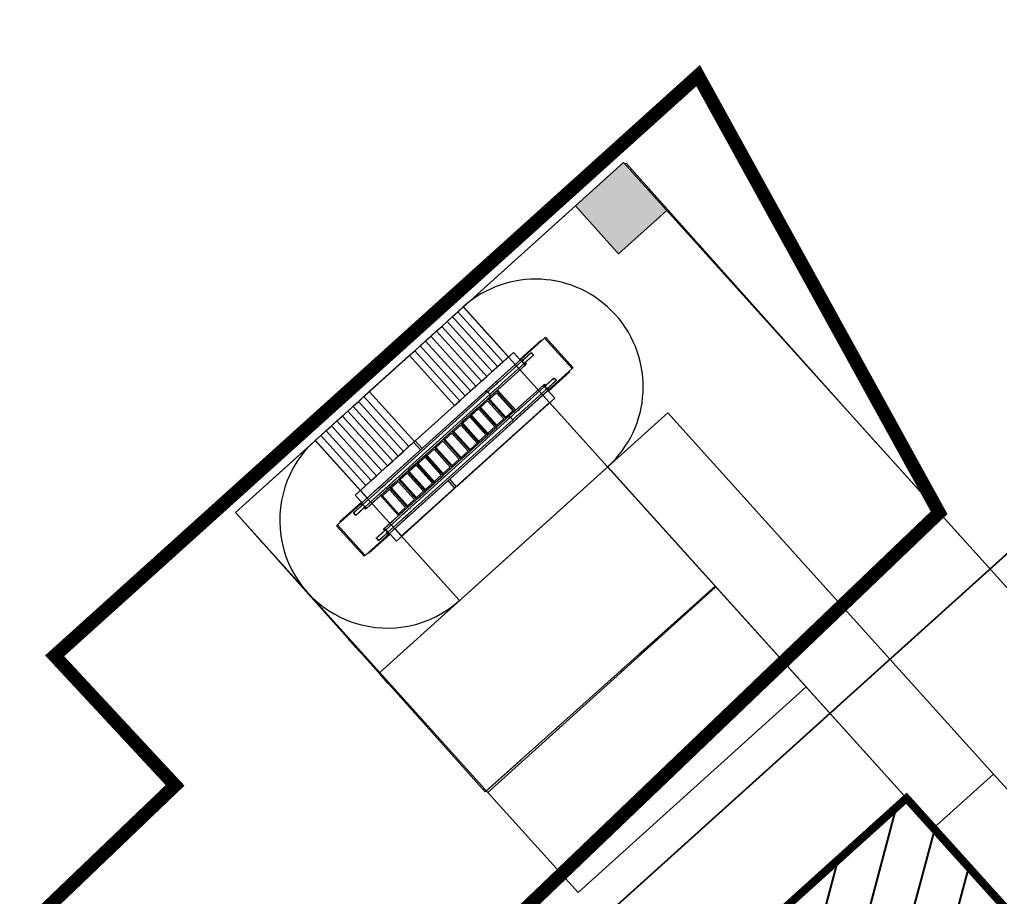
# Model space of a CAD drawing. Header units: metres. Extents: x 286532 to 329498, y 7396783 to 7466136.
# Drawn here: x 320626.16 to 320662.54, y 7414680.33 to 7414712.88 of the extents above; entities that cross this region are included whole.
import ezdxf

# ---------------------------------------------------------------- set-up
doc = ezdxf.new("R2010")
doc.units = ezdxf.units.M
doc.header["$LTSCALE"] = 10
doc.linetypes.add('DASHED', pattern=[0.75, 0.5, -0.25])
doc.linetypes.add('DASHED2', pattern=[0.375, 0.25, -0.125])
doc.layers.get('0').update_dxf_attribs({"color": 255})
for name, color, linetype, lineweight in [('_  ARQ-AUX-001', 1, 'Continuous', 5), ('_AUX-PLATAFORMA COTAS', 1, 'Continuous', 25), ('_AUX-PLATAFORMA NOVA', 3, 'DASHED', 25), ('_TEXTO DESAP ESTAÇÕES', 50, 'Continuous', 0), ('X1$0$ARQ-GEN', 1, 'Continuous', 5)]:
    doc.layers.add(name, color=color, linetype=linetype, lineweight=lineweight)
doc.styles.get("Standard").update_dxf_attribs({"font": 'arial.ttf'})
doc.dimstyles.new('ISO-25', dxfattribs={"dimtxt": 2.5, "dimasz": 2.5, "dimexe": 1.25, "dimexo": 0.625, "dimtad": 1, "dimtxsty": 'Standard', "dimcen": 2.5, "dimadec": 0, "dimazin": 0, "dimtfac": 1, "dimtmove": 0, "dimatfit": 3, "dimfxl": 1, "dimarcsym": 0})

# ---------------------------------------------------------------- blocks, each defined once
blk = doc.blocks.new('X1$0$Escalator-thyssenkrupp-VelinoXtra-EN115 - VELINO Xtra 35_ 4EK _800_  0_5 m_s 2 flat steps_1000 mm-V1-E05 - IMPLANTAÇÃO')
at = {"layer": 'X1$0$ARQ-GEN'}
for p, q in [((0.466, 5.228), (-1.066, 5.228)), ((-1.066, 5.177), (-1.066, 5.228)), ((-1.066, 5.228), (0.466, 5.228)), ((-1.066, 3.267), (-1.066, 5.177)), ((0.466, 5.177), (-1.066, 5.177)), ((0.466, 5.228), (0.466, 5.177)), ((0.466, 5.177), (0.466, 4.008)), ((-1.096, 5.028), (-1.096, 3.958)), ((-1.066, 5.028), (-1.096, 5.028)), ((0.466, 5.028), (0.496, 5.028)), ((0.496, 5.028), (0.496, 3.958)), ((-0.896, 4.448), (-0.97, 4.448)), ((0.37, 4.448), (0.296, 4.448)), ((-1.066, 4.023), (-0.984, 4.023)), ((-1.066, 4.023), (-1.066, 3.973)), ((-0.974, 4.023), (-0.967, 4.023)), ((-0.899, 4.023), (-0.891, 4.023)), ((-0.891, 4.023), (-0.801, 4.023)), ((-0.801, 4.023), (-0.801, 3.973)), ((-0.8, 4.023), (-0.8, 3.267)), ((0.2, 3.267), (0.2, 4.008)), ((0.201, 4.023), (0.291, 4.023)), ((0.201, 3.973), (0.201, 4.023)), ((0.291, 4.023), (0.299, 4.023)), ((0.367, 4.023), (0.374, 4.023)), ((0.384, 4.023), (0.465, 4.023)), ((0.465, 3.973), (0.465, 4.023)), ((0.466, 4.008), (0.466, 3.593)), ((-1.446, 3.958), (-1.446, 1.028)), ((-1.096, 3.958), (-1.446, 3.958)), ((-0.994, 3.973), (-1.066, 3.973)), ((-1.066, 3.973), (-0.994, 3.973)), ((-1.066, 3.171), (-1.066, 3.973)), ((-0.97, 3.973), (-0.995, 3.973)), ((-0.995, 3.973), (-0.995, 3.266)), ((-0.995, 3.973), (-0.97, 3.973)), ((-0.896, 3.973), (-0.97, 3.973)), ((-0.97, 3.973), (-0.896, 3.973)), ((-0.871, 3.973), (-0.896, 3.973)), ((-0.896, 3.973), (-0.871, 3.973)), ((-0.801, 3.973), (-0.872, 3.973)), ((-0.872, 3.973), (-0.801, 3.973)), ((-0.871, 3.266), (-0.871, 3.973)), ((-0.801, 3.973), (-0.801, 3.171)), ((0.272, 3.973), (0.201, 3.973)), ((0.201, 3.171), (0.201, 3.973)), ((0.201, 3.973), (0.272, 3.973)), ((0.296, 3.973), (0.271, 3.973)), ((0.271, 3.973), (0.271, 3.266)), ((0.271, 3.973), (0.296, 3.973)), ((0.37, 3.973), (0.296, 3.973)), ((0.296, 3.973), (0.37, 3.973)), ((0.395, 3.973), (0.37, 3.973)), ((0.37, 3.973), (0.395, 3.973)), ((0.465, 3.973), (0.394, 3.973)), ((0.394, 3.973), (0.465, 3.973)), ((0.395, 3.266), (0.395, 3.973)), ((0.465, 3.973), (0.465, 3.592)), ((0.496, 3.958), (0.846, 3.958)), ((0.846, 3.958), (0.846, 1.028)), ((0.465, 3.592), (0.465, 3.171)), ((0.466, 3.592), (0.466, 2.818)), ((-1.066, 2.818), (-1.066, 3.267)), ((-1.066, 3.218), (-1.066, 3.267)), ((-1.066, 3.267), (-1.066, 3.267)), ((-1.066, 3.218), (-1.066, 3.218)), ((-1.066, 2.949), (-1.066, 3.171)), ((-1.066, 2.539), (-1.066, 2.948)), ((-0.801, 3.171), (-0.801, 2.539)), ((-0.8, 3.267), (0.2, 3.267)), ((-0.8, 3.267), (-0.8, 3.218)), ((-0.8, 3.218), (-0.8, 2.818)), ((-0.75, 3.218), (-0.8, 3.218)), ((-0.75, 2.868), (-0.75, 3.218)), ((0.15, 3.218), (-0.75, 3.218)), ((-0.75, 3.218), (0.15, 3.218)), ((0.15, 3.218), (-0.75, 3.218)), ((0.2, 3.218), (0.15, 3.218)), ((0.15, 3.218), (0.15, 2.868)), ((0.2, 3.218), (0.2, 3.267)), ((0.2, 2.818), (0.2, 3.214)), ((0.201, 2.949), (0.201, 3.171)), ((0.201, 2.539), (0.201, 2.948)), ((0.465, 3.171), (0.465, 2.949)), ((0.465, 2.948), (0.465, 2.539)), ((-1.066, -2.538), (-1.066, 2.818)), ((-0.8, 2.818), (0.2, 2.818)), ((0.2, 2.785), (-0.8, 2.785)), ((-0.8, 2.771), (-0.8, 2.784)), ((-0.8, 2.771), (-0.8, 2.371)), ((-0.75, 2.771), (-0.8, 2.771)), ((0.15, 2.868), (-0.75, 2.868)), ((-0.75, 2.422), (-0.75, 2.771)), ((0.15, 2.771), (-0.75, 2.771)), ((0.2, 2.771), (0.15, 2.771)), ((0.15, 2.771), (0.15, 2.422)), ((0.2, 2.784), (0.2, 2.771)), ((0.2, 2.371), (0.2, 2.771)), ((0.466, 2.818), (0.466, -2.538)), ((-1.066, -2.25), (-1.066, 2.539)), ((-0.995, 2.437), (-0.995, -2.281)), ((-0.871, -2.281), (-0.871, 2.437)), ((-0.801, 2.539), (-0.801, -2.25)), ((-0.8, 2.371), (0.2, 2.371)), ((0.2, 2.339), (-0.8, 2.339)), ((-0.8, 2.325), (-0.8, 2.337)), ((-0.8, 2.325), (-0.8, 1.925)), ((-0.75, 2.325), (-0.8, 2.325)), ((0.15, 2.422), (-0.75, 2.422)), ((-0.75, 1.975), (-0.75, 2.325)), ((0.15, 2.325), (-0.75, 2.325)), ((0.2, 2.325), (0.15, 2.325)), ((0.15, 2.325), (0.15, 1.975)), ((0.2, 2.337), (0.2, 2.325)), ((0.2, 1.925), (0.2, 2.325)), ((0.201, -2.25), (0.201, 2.539)), ((0.271, 2.437), (0.271, -2.281)), ((0.395, -2.281), (0.395, 2.437)), ((0.465, 2.539), (0.465, -2.25)), ((-0.8, 1.925), (0.2, 1.925)), ((0.2, 1.893), (-0.8, 1.893)), ((-0.8, 1.879), (-0.8, 1.891)), ((-0.8, 1.879), (-0.8, 1.479)), ((-0.75, 1.879), (-0.8, 1.879)), ((0.15, 1.975), (-0.75, 1.975)), ((-0.75, 1.529), (-0.75, 1.879)), ((0.15, 1.879), (-0.75, 1.879)), ((0.2, 1.879), (0.15, 1.879)), ((0.15, 1.879), (0.15, 1.529)), ((0.2, 1.891), (0.2, 1.879)), ((0.2, 1.479), (0.2, 1.879)), ((-0.8, 1.479), (0.2, 1.479)), ((0.15, 1.529), (-0.75, 1.529)), ((0.2, 1.446), (-0.8, 1.446)), ((-0.8, 1.433), (-0.8, 1.445)), ((-0.8, 1.433), (-0.8, 1.033)), ((-0.75, 1.433), (-0.8, 1.433)), ((-0.75, 1.083), (-0.75, 1.433)), ((0.15, 1.433), (-0.75, 1.433)), ((0.2, 1.433), (0.15, 1.433)), ((0.15, 1.433), (0.15, 1.083)), ((0.2, 1.445), (0.2, 1.433)), ((0.2, 1.033), (0.2, 1.433)), ((-1.446, 1.028), (-1.066, 1.028)), ((-1.446, 0.947), (-1.066, 0.947)), ((-1.446, -3.958), (-1.446, 0.947)), ((-0.8, 1.033), (0.2, 1.033)), ((0.2, 1), (-0.8, 1)), ((-0.8, 0.986), (-0.8, 0.999)), ((-0.8, 0.986), (-0.8, 0.586)), ((-0.75, 0.986), (-0.8, 0.986)), ((0.15, 1.083), (-0.75, 1.083)), ((-0.75, 0.636), (-0.75, 0.986)), ((0.15, 0.986), (-0.75, 0.986)), ((0.2, 0.986), (0.15, 0.986)), ((0.15, 0.986), (0.15, 0.636)), ((0.2, 0.999), (0.2, 0.986)), ((0.2, 0.586), (0.2, 0.986)), ((0.846, 1.028), (0.466, 1.028)), ((0.846, 0.947), (0.466, 0.947)), ((0.846, -3.958), (0.846, 0.947)), ((-0.8, 0.586), (0.2, 0.586)), ((0.2, 0.554), (-0.8, 0.554)), ((-0.8, 0.54), (-0.8, 0.552)), ((-0.8, 0.54), (-0.8, 0.14)), ((-0.75, 0.54), (-0.8, 0.54)), ((0.15, 0.636), (-0.75, 0.636)), ((-0.75, 0.19), (-0.75, 0.54)), ((0.15, 0.54), (-0.75, 0.54)), ((0.2, 0.54), (0.15, 0.54)), ((0.15, 0.54), (0.15, 0.19)), ((0.2, 0.552), (0.2, 0.54)), ((0.2, 0.14), (0.2, 0.54)), ((-0.8, 0.14), (0.2, 0.14)), ((0.2, 0.108), (-0.8, 0.108)), ((-0.8, 0.094), (-0.8, 0.106)), ((-0.8, 0.094), (-0.8, -0.306)), ((-0.75, 0.094), (-0.8, 0.094)), ((0.15, 0.19), (-0.75, 0.19)), ((-0.75, -0.256), (-0.75, 0.094)), ((0.15, 0.094), (-0.75, 0.094)), ((0.2, 0.094), (0.15, 0.094)), ((0.15, 0.094), (0.15, -0.256)), ((0.2, 0.106), (0.2, 0.094)), ((0.2, -0.306), (0.2, 0.094)), ((-0.8, -0.306), (0.2, -0.306)), ((0.2, -0.339), (-0.8, -0.339)), ((-0.8, -0.353), (-0.8, -0.34)), ((-0.8, -0.353), (-0.8, -0.753)), ((-0.75, -0.353), (-0.8, -0.353)), ((0.15, -0.256), (-0.75, -0.256)), ((-0.75, -0.702), (-0.75, -0.353)), ((0.15, -0.353), (-0.75, -0.353)), ((0.2, -0.353), (0.15, -0.353)), ((0.15, -0.353), (0.15, -0.702)), ((0.2, -0.34), (0.2, -0.353)), ((0.2, -0.753), (0.2, -0.353)), ((0.15, -0.702), (-0.75, -0.702)), ((-0.8, -0.753), (0.2, -0.753)), ((0.2, -0.785), (-0.8, -0.785)), ((-0.8, -0.799), (-0.8, -0.787)), ((-0.8, -0.799), (-0.8, -1.199)), ((-0.75, -0.799), (-0.8, -0.799)), ((-0.75, -1.149), (-0.75, -0.799)), ((0.15, -0.799), (-0.75, -0.799)), ((0.2, -0.799), (0.15, -0.799)), ((0.15, -0.799), (0.15, -1.149)), ((0.2, -0.787), (0.2, -0.799)), ((0.2, -1.199), (0.2, -0.799)), ((-0.8, -1.199), (0.2, -1.199)), ((0.2, -1.231), (-0.8, -1.231)), ((-0.8, -1.245), (-0.8, -1.233)), ((-0.8, -1.245), (-0.8, -1.645)), ((-0.75, -1.245), (-0.8, -1.245)), ((0.15, -1.149), (-0.75, -1.149)), ((-0.75, -1.595), (-0.75, -1.245)), ((0.15, -1.245), (-0.75, -1.245)), ((0.2, -1.245), (0.15, -1.245)), ((0.15, -1.245), (0.15, -1.595)), ((0.2, -1.233), (0.2, -1.245)), ((0.2, -1.645), (0.2, -1.245)), ((-0.8, -1.645), (0.2, -1.645)), ((0.2, -1.678), (-0.8, -1.678)), ((-0.8, -1.691), (-0.8, -1.679)), ((-0.8, -1.691), (-0.8, -2.091)), ((-0.75, -1.691), (-0.8, -1.691)), ((0.15, -1.595), (-0.75, -1.595)), ((-0.75, -2.041), (-0.75, -1.691)), ((0.15, -1.691), (-0.75, -1.691)), ((0.2, -1.691), (0.15, -1.691)), ((0.15, -1.691), (0.15, -2.041)), ((0.2, -1.679), (0.2, -1.691)), ((0.2, -2.091), (0.2, -1.691)), ((-0.8, -2.091), (0.2, -2.091)), ((0.2, -2.124), (-0.8, -2.124)), ((-0.8, -2.138), (-0.8, -2.126)), ((-0.8, -2.138), (-0.8, -2.538)), ((-0.75, -2.138), (-0.8, -2.138)), ((0.15, -2.041), (-0.75, -2.041)), ((-0.75, -2.488), (-0.75, -2.138)), ((0.15, -2.138), (-0.75, -2.138)), ((0.2, -2.138), (0.15, -2.138)), ((0.15, -2.138), (0.15, -2.488)), ((0.2, -2.126), (0.2, -2.138)), ((0.2, -2.538), (0.2, -2.138)), ((-1.066, -2.822), (-1.066, -2.25)), ((-1.066, -2.589), (-1.066, -2.538)), ((-1.066, -2.589), (-1.066, -2.538)), ((-1.066, -2.538), (-1.066, -2.538)), ((-0.896, -2.267), (-0.97, -2.267)), ((-0.801, -2.25), (-0.801, -2.822)), ((-0.8, -2.538), (0.2, -2.538)), ((0.15, -2.488), (-0.75, -2.488)), ((0.2, -2.538), (0.2, -2.589)), ((0.201, -2.822), (0.201, -2.25)), ((0.37, -2.267), (0.296, -2.267)), ((0.465, -2.25), (0.465, -2.822)), ((0.466, -2.538), (0.466, -4.006)), ((-1.066, -5.177), (-1.066, -2.589)), ((-1.066, -2.589), (-1.066, -2.589)), ((-1.066, -3.973), (-1.066, -2.822)), ((-0.995, -2.867), (-0.995, -3.973)), ((-0.871, -3.973), (-0.871, -2.867)), ((-0.801, -2.589), (0.2, -2.589)), ((-0.801, -3.973), (-0.801, -2.822)), ((0.2, -2.589), (0.2, -4.006)), ((0.201, -2.822), (0.201, -3.973)), ((0.271, -2.867), (0.271, -3.973)), ((0.395, -3.973), (0.395, -2.867)), ((0.465, -2.822), (0.465, -3.973)), ((-1.096, -3.958), (-1.446, -3.958)), ((-1.096, -5.028), (-1.096, -3.958)), ((-1.066, -3.973), (-0.994, -3.973)), ((-1.066, -3.973), (-1.066, -4.023)), ((-0.994, -3.973), (-1.066, -3.973)), ((-0.995, -3.973), (-0.97, -3.973)), ((-0.97, -3.973), (-0.995, -3.973)), ((-0.97, -3.973), (-0.896, -3.973)), ((-0.896, -3.973), (-0.97, -3.973)), ((-0.896, -3.973), (-0.871, -3.973)), ((-0.871, -3.973), (-0.896, -3.973)), ((-0.872, -3.973), (-0.801, -3.973)), ((-0.801, -3.973), (-0.872, -3.973)), ((-0.801, -3.973), (-0.801, -4.023)), ((0.201, -3.973), (0.272, -3.973)), ((0.201, -4.023), (0.201, -3.973)), ((0.272, -3.973), (0.201, -3.973)), ((0.271, -3.973), (0.296, -3.973)), ((0.296, -3.973), (0.271, -3.973)), ((0.296, -3.973), (0.37, -3.973)), ((0.37, -3.973), (0.296, -3.973)), ((0.37, -3.973), (0.395, -3.973)), ((0.395, -3.973), (0.37, -3.973)), ((0.394, -3.973), (0.465, -3.973)), ((0.465, -3.973), (0.394, -3.973)), ((0.465, -4.023), (0.465, -3.973)), ((0.496, -3.958), (0.846, -3.958)), ((0.496, -5.028), (0.496, -3.958)), ((-0.974, -4.023), (-1.066, -4.023)), ((-0.967, -4.023), (-0.974, -4.023)), ((-0.891, -4.023), (-0.899, -4.023)), ((-0.801, -4.023), (-0.891, -4.023)), ((0.291, -4.023), (0.201, -4.023)), ((0.299, -4.023), (0.291, -4.023)), ((0.374, -4.023), (0.367, -4.023)), ((0.465, -4.023), (0.374, -4.023)), ((0.466, -4.006), (0.466, -5.177)), ((-0.97, -4.448), (-0.896, -4.448)), ((0.296, -4.448), (0.37, -4.448)), ((-1.066, -5.028), (-1.096, -5.028)), ((0.466, -5.028), (0.496, -5.028)), ((-1.066, -5.228), (-1.066, -5.177)), ((-1.066, -5.177), (0.466, -5.177)), ((-1.066, -5.228), (0.466, -5.228)), ((-1.066, -5.228), (0.466, -5.228)), ((0.466, -5.177), (0.466, -5.228))]:
    blk.add_line(p, q, dxfattribs=at)
at = {"layer": 'X1$0$ARQ-GEN', "flags": 128}
for points in [[(-0.995, 4.424), (-0.995, 4.425), (-0.995, 4.426), (-0.995, 4.426), (-0.994, 4.427), (-0.994, 4.428), (-0.994, 4.429), (-0.994, 4.43), (-0.993, 4.431), (-0.993, 4.432), (-0.993, 4.433), (-0.992, 4.434), (-0.992, 4.435), (-0.991, 4.436), (-0.991, 4.437), (-0.99, 4.438), (-0.99, 4.438), (-0.989, 4.439), (-0.989, 4.44), (-0.988, 4.441), (-0.987, 4.441), (-0.986, 4.442), (-0.986, 4.443), (-0.985, 4.443), (-0.984, 4.444), (-0.983, 4.445), (-0.982, 4.445), (-0.982, 4.446), (-0.981, 4.446), (-0.98, 4.446), (-0.979, 4.447), (-0.978, 4.447), (-0.977, 4.447), (-0.976, 4.448), (-0.975, 4.448), (-0.974, 4.448), (-0.973, 4.448), (-0.972, 4.448), (-0.971, 4.448), (-0.97, 4.448), (-0.97, 4.448)], [(-0.995, 4.027), (-0.995, 4.045), (-0.995, 4.063), (-0.995, 4.08), (-0.995, 4.098), (-0.995, 4.115), (-0.995, 4.132), (-0.995, 4.149), (-0.995, 4.165), (-0.995, 4.181), (-0.995, 4.197), (-0.995, 4.213), (-0.995, 4.228), (-0.995, 4.242), (-0.995, 4.256), (-0.995, 4.27), (-0.995, 4.284), (-0.995, 4.296), (-0.995, 4.309), (-0.995, 4.32), (-0.995, 4.332), (-0.995, 4.342), (-0.995, 4.352), (-0.995, 4.362), (-0.995, 4.37), (-0.995, 4.379), (-0.995, 4.386), (-0.995, 4.393), (-0.995, 4.399), (-0.995, 4.405), (-0.995, 4.409), (-0.995, 4.414), (-0.995, 4.417), (-0.995, 4.42), (-0.995, 4.422), (-0.995, 4.423), (-0.995, 4.423), (-0.995, 4.424)], [(-0.995, 4.424), (-0.995, 4.423), (-0.995, 4.422), (-0.995, 4.42), (-0.995, 4.418), (-0.995, 4.415), (-0.995, 4.411), (-0.995, 4.406), (-0.995, 4.401), (-0.995, 4.395), (-0.995, 4.388), (-0.995, 4.381), (-0.995, 4.373), (-0.995, 4.364), (-0.995, 4.355), (-0.995, 4.345), (-0.995, 4.334), (-0.995, 4.323), (-0.995, 4.312), (-0.995, 4.3), (-0.995, 4.287), (-0.995, 4.274), (-0.995, 4.26), (-0.995, 4.246), (-0.995, 4.232), (-0.995, 4.217), (-0.995, 4.201), (-0.995, 4.186), (-0.995, 4.17), (-0.995, 4.153), (-0.995, 4.137), (-0.995, 4.12), (-0.995, 4.103), (-0.995, 4.085), (-0.995, 4.068), (-0.995, 4.05), (-0.995, 4.032), (-0.995, 4.014), (-0.995, 3.996), (-0.995, 3.978), (-0.995, 3.973)], [(-0.99, 4.424), (-0.99, 4.423), (-0.99, 4.422), (-0.99, 4.421), (-0.99, 4.42), (-0.989, 4.42), (-0.989, 4.419), (-0.989, 4.418), (-0.989, 4.417), (-0.988, 4.416), (-0.988, 4.416), (-0.988, 4.415), (-0.988, 4.414), (-0.987, 4.414), (-0.987, 4.413), (-0.986, 4.412), (-0.986, 4.412), (-0.985, 4.411), (-0.985, 4.41), (-0.984, 4.41), (-0.984, 4.409), (-0.983, 4.409), (-0.983, 4.408), (-0.982, 4.408), (-0.981, 4.407), (-0.981, 4.407), (-0.98, 4.406), (-0.979, 4.406), (-0.978, 4.406), (-0.978, 4.405), (-0.977, 4.405), (-0.976, 4.405), (-0.976, 4.404), (-0.975, 4.404), (-0.974, 4.404), (-0.973, 4.404), (-0.972, 4.404), (-0.972, 4.404), (-0.971, 4.404), (-0.97, 4.404), (-0.97, 4.404)], [(-0.896, 4.448), (-0.895, 4.448), (-0.894, 4.448), (-0.893, 4.448), (-0.892, 4.448), (-0.891, 4.448), (-0.89, 4.448), (-0.889, 4.447), (-0.888, 4.447), (-0.887, 4.447), (-0.886, 4.446), (-0.886, 4.446), (-0.885, 4.446), (-0.884, 4.445), (-0.883, 4.445), (-0.882, 4.444), (-0.881, 4.444), (-0.881, 4.443), (-0.88, 4.442), (-0.879, 4.442), (-0.878, 4.441), (-0.878, 4.44), (-0.877, 4.439), (-0.876, 4.439), (-0.876, 4.438), (-0.875, 4.437), (-0.875, 4.436), (-0.874, 4.435), (-0.874, 4.434), (-0.873, 4.433), (-0.873, 4.433), (-0.873, 4.432), (-0.872, 4.431), (-0.872, 4.43), (-0.872, 4.429), (-0.872, 4.428), (-0.871, 4.427), (-0.871, 4.426), (-0.871, 4.425), (-0.871, 4.424), (-0.871, 4.424)], [(-0.896, 4.404), (-0.895, 4.404), (-0.895, 4.404), (-0.894, 4.404), (-0.893, 4.404), (-0.892, 4.404), (-0.891, 4.404), (-0.891, 4.404), (-0.89, 4.405), (-0.889, 4.405), (-0.888, 4.405), (-0.888, 4.405), (-0.887, 4.406), (-0.886, 4.406), (-0.886, 4.407), (-0.885, 4.407), (-0.884, 4.407), (-0.884, 4.408), (-0.883, 4.409), (-0.882, 4.409), (-0.882, 4.41), (-0.881, 4.41), (-0.881, 4.411), (-0.88, 4.411), (-0.88, 4.412), (-0.879, 4.413), (-0.879, 4.413), (-0.879, 4.414), (-0.878, 4.415), (-0.878, 4.416), (-0.878, 4.416), (-0.877, 4.417), (-0.877, 4.418), (-0.877, 4.419), (-0.877, 4.419), (-0.877, 4.42), (-0.876, 4.421), (-0.876, 4.422), (-0.876, 4.422), (-0.876, 4.423), (-0.876, 4.424)], [(-0.871, 3.973), (-0.871, 3.991), (-0.871, 4.009), (-0.871, 4.027), (-0.871, 4.045), (-0.871, 4.063), (-0.871, 4.08), (-0.871, 4.098), (-0.871, 4.115), (-0.871, 4.132), (-0.871, 4.149), (-0.871, 4.165), (-0.871, 4.181), (-0.871, 4.197), (-0.871, 4.213), (-0.871, 4.228), (-0.871, 4.242), (-0.871, 4.256), (-0.871, 4.27), (-0.871, 4.284), (-0.871, 4.296), (-0.871, 4.309), (-0.871, 4.32), (-0.871, 4.332), (-0.871, 4.342), (-0.871, 4.352), (-0.871, 4.362), (-0.871, 4.37), (-0.871, 4.379), (-0.871, 4.386), (-0.871, 4.393), (-0.871, 4.399), (-0.871, 4.405), (-0.871, 4.409), (-0.871, 4.414), (-0.871, 4.417), (-0.871, 4.42), (-0.871, 4.422), (-0.871, 4.423), (-0.871, 4.423), (-0.871, 4.424)], [(-0.871, 4.424), (-0.871, 4.423), (-0.871, 4.422), (-0.871, 4.42), (-0.871, 4.418), (-0.871, 4.415), (-0.871, 4.411), (-0.871, 4.406), (-0.871, 4.401), (-0.871, 4.395), (-0.871, 4.388), (-0.871, 4.381), (-0.871, 4.373), (-0.871, 4.364), (-0.871, 4.355), (-0.871, 4.345), (-0.871, 4.334), (-0.871, 4.323), (-0.871, 4.312), (-0.871, 4.3), (-0.871, 4.287), (-0.871, 4.274), (-0.871, 4.26), (-0.871, 4.246), (-0.871, 4.232), (-0.871, 4.217), (-0.871, 4.201), (-0.871, 4.186), (-0.871, 4.17), (-0.871, 4.153), (-0.871, 4.137), (-0.871, 4.12), (-0.871, 4.103), (-0.871, 4.085), (-0.871, 4.068), (-0.871, 4.05), (-0.871, 4.032)], [(0.271, 4.424), (0.271, 4.425), (0.271, 4.426), (0.271, 4.426), (0.272, 4.427), (0.272, 4.428), (0.272, 4.429), (0.272, 4.43), (0.273, 4.431), (0.273, 4.432), (0.273, 4.433), (0.274, 4.434), (0.274, 4.435), (0.275, 4.436), (0.275, 4.437), (0.276, 4.438), (0.276, 4.438), (0.277, 4.439), (0.277, 4.44), (0.278, 4.441), (0.279, 4.441), (0.28, 4.442), (0.28, 4.443), (0.281, 4.443), (0.282, 4.444), (0.283, 4.445), (0.284, 4.445), (0.284, 4.446), (0.285, 4.446), (0.286, 4.446), (0.287, 4.447), (0.288, 4.447), (0.289, 4.447), (0.29, 4.448), (0.291, 4.448), (0.292, 4.448), (0.293, 4.448), (0.294, 4.448), (0.295, 4.448), (0.296, 4.448), (0.296, 4.448)], [(0.271, 4.027), (0.271, 4.045), (0.271, 4.063), (0.271, 4.08), (0.271, 4.098), (0.271, 4.115), (0.271, 4.132), (0.271, 4.149), (0.271, 4.165), (0.271, 4.181), (0.271, 4.197), (0.271, 4.213), (0.271, 4.228), (0.271, 4.242), (0.271, 4.256), (0.271, 4.27), (0.271, 4.284), (0.271, 4.296), (0.271, 4.309), (0.271, 4.32), (0.271, 4.332), (0.271, 4.342), (0.271, 4.352), (0.271, 4.362), (0.271, 4.37), (0.271, 4.379), (0.271, 4.386), (0.271, 4.393), (0.271, 4.399), (0.271, 4.405), (0.271, 4.409), (0.271, 4.414), (0.271, 4.417), (0.271, 4.42), (0.271, 4.422), (0.271, 4.423), (0.271, 4.423), (0.271, 4.424)], [(0.271, 4.424), (0.271, 4.423), (0.271, 4.422), (0.271, 4.42), (0.271, 4.418), (0.271, 4.415), (0.271, 4.411), (0.271, 4.406), (0.271, 4.401), (0.271, 4.395), (0.271, 4.388), (0.271, 4.381), (0.271, 4.373), (0.271, 4.364), (0.271, 4.355), (0.271, 4.345), (0.271, 4.334), (0.271, 4.323), (0.271, 4.312), (0.271, 4.3), (0.271, 4.287), (0.271, 4.274), (0.271, 4.26), (0.271, 4.246), (0.271, 4.232), (0.271, 4.217), (0.271, 4.201), (0.271, 4.186), (0.271, 4.17), (0.271, 4.153), (0.271, 4.137), (0.271, 4.12), (0.271, 4.103), (0.271, 4.085), (0.271, 4.068), (0.271, 4.05), (0.271, 4.032), (0.271, 4.014), (0.271, 3.996), (0.271, 3.978), (0.271, 3.973)], [(0.276, 4.424), (0.276, 4.423), (0.276, 4.422), (0.276, 4.421), (0.277, 4.42), (0.277, 4.42), (0.277, 4.419), (0.277, 4.418), (0.277, 4.417), (0.278, 4.416), (0.278, 4.416), (0.278, 4.415), (0.279, 4.414), (0.279, 4.414), (0.279, 4.413), (0.28, 4.412), (0.28, 4.412), (0.281, 4.411), (0.281, 4.41), (0.282, 4.41), (0.282, 4.409), (0.283, 4.409), (0.284, 4.408), (0.284, 4.408), (0.285, 4.407), (0.285, 4.407), (0.286, 4.406), (0.287, 4.406), (0.288, 4.406), (0.288, 4.405), (0.289, 4.405), (0.29, 4.405), (0.291, 4.404), (0.291, 4.404), (0.292, 4.404), (0.293, 4.404), (0.294, 4.404), (0.294, 4.404), (0.295, 4.404), (0.296, 4.404), (0.296, 4.404)], [(0.37, 4.448), (0.371, 4.448), (0.372, 4.448), (0.373, 4.448), (0.374, 4.448), (0.375, 4.448), (0.376, 4.448), (0.377, 4.448), (0.378, 4.447), (0.379, 4.447), (0.38, 4.447), (0.38, 4.446), (0.381, 4.446), (0.382, 4.445), (0.383, 4.445), (0.384, 4.444), (0.385, 4.444), (0.385, 4.443), (0.386, 4.442), (0.387, 4.442), (0.388, 4.441), (0.388, 4.44), (0.389, 4.439), (0.39, 4.439), (0.39, 4.438), (0.391, 4.437), (0.391, 4.436), (0.392, 4.435), (0.392, 4.434), (0.393, 4.433), (0.393, 4.433), (0.393, 4.432), (0.394, 4.431), (0.394, 4.43), (0.394, 4.429), (0.394, 4.428), (0.395, 4.427), (0.395, 4.426), (0.395, 4.425), (0.395, 4.424), (0.395, 4.424)], [(0.37, 4.404), (0.371, 4.404), (0.371, 4.404), (0.372, 4.404), (0.373, 4.404), (0.374, 4.404), (0.375, 4.404), (0.375, 4.404), (0.376, 4.405), (0.377, 4.405), (0.378, 4.405), (0.378, 4.405), (0.379, 4.406), (0.38, 4.406), (0.38, 4.407), (0.381, 4.407), (0.382, 4.407), (0.382, 4.408), (0.383, 4.409), (0.384, 4.409), (0.384, 4.41), (0.385, 4.41), (0.385, 4.411), (0.386, 4.411), (0.386, 4.412), (0.387, 4.413), (0.387, 4.413), (0.387, 4.414), (0.388, 4.415), (0.388, 4.416), (0.388, 4.416), (0.389, 4.417), (0.389, 4.418), (0.389, 4.419), (0.389, 4.419), (0.389, 4.42), (0.39, 4.421), (0.39, 4.422), (0.39, 4.422), (0.39, 4.423), (0.39, 4.424)], [(0.395, 3.973), (0.395, 3.991), (0.395, 4.009), (0.395, 4.027), (0.395, 4.045), (0.395, 4.063), (0.395, 4.08), (0.395, 4.098), (0.395, 4.115), (0.395, 4.132), (0.395, 4.149), (0.395, 4.165), (0.395, 4.181), (0.395, 4.197), (0.395, 4.213), (0.395, 4.228), (0.395, 4.242), (0.395, 4.256), (0.395, 4.27), (0.395, 4.284), (0.395, 4.296), (0.395, 4.309), (0.395, 4.32), (0.395, 4.332), (0.395, 4.342), (0.395, 4.352), (0.395, 4.362), (0.395, 4.37), (0.395, 4.379), (0.395, 4.386), (0.395, 4.393), (0.395, 4.399), (0.395, 4.405), (0.395, 4.409), (0.395, 4.414), (0.395, 4.417), (0.395, 4.42), (0.395, 4.422), (0.395, 4.423), (0.395, 4.423), (0.395, 4.424)], [(0.395, 4.424), (0.395, 4.423), (0.395, 4.422), (0.395, 4.42), (0.395, 4.418), (0.395, 4.415), (0.395, 4.411), (0.395, 4.406), (0.395, 4.401), (0.395, 4.395), (0.395, 4.388), (0.395, 4.381), (0.395, 4.373), (0.395, 4.364), (0.395, 4.355), (0.395, 4.345), (0.395, 4.334), (0.395, 4.323), (0.395, 4.312), (0.395, 4.3), (0.395, 4.287), (0.395, 4.274), (0.395, 4.26), (0.395, 4.246), (0.395, 4.232), (0.395, 4.217), (0.395, 4.201), (0.395, 4.186), (0.395, 4.17), (0.395, 4.153), (0.395, 4.137), (0.395, 4.12), (0.395, 4.103), (0.395, 4.085), (0.395, 4.068), (0.395, 4.05), (0.395, 4.032)], [(-0.995, 2.437), (-0.995, 2.485), (-0.995, 2.534), (-0.995, 2.584), (-0.995, 2.636), (-0.995, 2.688), (-0.995, 2.742), (-0.995, 2.796), (-0.995, 2.851), (-0.995, 2.907), (-0.995, 2.963), (-0.995, 3.02), (-0.995, 3.077), (-0.995, 3.134), (-0.995, 3.192), (-0.995, 3.25), (-0.995, 3.266)], [(-0.871, 3.266), (-0.871, 3.208), (-0.871, 3.15), (-0.871, 3.093), (-0.871, 3.035), (-0.871, 2.978), (-0.871, 2.922), (-0.871, 2.866), (-0.871, 2.811), (-0.871, 2.756), (-0.871, 2.703), (-0.871, 2.65), (-0.871, 2.598), (-0.871, 2.548), (-0.871, 2.498), (-0.871, 2.45), (-0.871, 2.437)], [(0.271, 2.437), (0.271, 2.485), (0.271, 2.534), (0.271, 2.584), (0.271, 2.636), (0.271, 2.688), (0.271, 2.742), (0.271, 2.796), (0.271, 2.851), (0.271, 2.907), (0.271, 2.963), (0.271, 3.02), (0.271, 3.077), (0.271, 3.134), (0.271, 3.192), (0.271, 3.25), (0.271, 3.266)], [(0.395, 3.266), (0.395, 3.208), (0.395, 3.15), (0.395, 3.093), (0.395, 3.035), (0.395, 2.978), (0.395, 2.922), (0.395, 2.866), (0.395, 2.811), (0.395, 2.756), (0.395, 2.703), (0.395, 2.65), (0.395, 2.598), (0.395, 2.548), (0.395, 2.498), (0.395, 2.45), (0.395, 2.437)], [(-0.994, -2.24), (-1.02, -2.243), (-1.066, -2.25)], [(-0.995, -2.281), (-0.995, -2.315), (-0.995, -2.349), (-0.995, -2.385), (-0.995, -2.421), (-0.995, -2.458), (-0.995, -2.496), (-0.995, -2.534), (-0.995, -2.573), (-0.995, -2.612), (-0.995, -2.652), (-0.995, -2.692), (-0.995, -2.732), (-0.995, -2.773), (-0.995, -2.813), (-0.995, -2.854), (-0.995, -2.867)], [(-0.801, -2.25), (-0.846, -2.244), (-0.872, -2.24)], [(-0.871, -2.867), (-0.871, -2.826), (-0.871, -2.785), (-0.871, -2.745), (-0.871, -2.705), (-0.871, -2.664), (-0.871, -2.625), (-0.871, -2.585), (-0.871, -2.546), (-0.871, -2.508), (-0.871, -2.47), (-0.871, -2.433), (-0.871, -2.396), (-0.871, -2.361), (-0.871, -2.326), (-0.871, -2.292), (-0.871, -2.281)], [(0.272, -2.24), (0.246, -2.244), (0.201, -2.25)], [(0.271, -2.281), (0.271, -2.315), (0.271, -2.349), (0.271, -2.385), (0.271, -2.421), (0.271, -2.458), (0.271, -2.496), (0.271, -2.534), (0.271, -2.573), (0.271, -2.612), (0.271, -2.652), (0.271, -2.692), (0.271, -2.732), (0.271, -2.773), (0.271, -2.813), (0.271, -2.854), (0.271, -2.867)], [(0.465, -2.25), (0.42, -2.243), (0.394, -2.24)], [(0.395, -2.867), (0.395, -2.826), (0.395, -2.785), (0.395, -2.745), (0.395, -2.705), (0.395, -2.664), (0.395, -2.625), (0.395, -2.585), (0.395, -2.546), (0.395, -2.508), (0.395, -2.47), (0.395, -2.433), (0.395, -2.396), (0.395, -2.361), (0.395, -2.326), (0.395, -2.292), (0.395, -2.281)], [(-0.995, -3.973), (-0.995, -3.991), (-0.995, -4.009), (-0.995, -4.027), (-0.995, -4.045), (-0.995, -4.063), (-0.995, -4.08), (-0.995, -4.098), (-0.995, -4.115), (-0.995, -4.132), (-0.995, -4.149), (-0.995, -4.165), (-0.995, -4.181), (-0.995, -4.197), (-0.995, -4.213), (-0.995, -4.228), (-0.995, -4.242), (-0.995, -4.256), (-0.995, -4.27), (-0.995, -4.284), (-0.995, -4.296), (-0.995, -4.309), (-0.995, -4.32), (-0.995, -4.332), (-0.995, -4.342), (-0.995, -4.352), (-0.995, -4.362), (-0.995, -4.37), (-0.995, -4.379), (-0.995, -4.386), (-0.995, -4.393), (-0.995, -4.399), (-0.995, -4.405), (-0.995, -4.409), (-0.995, -4.414), (-0.995, -4.417), (-0.995, -4.42), (-0.995, -4.422), (-0.995, -4.423), (-0.995, -4.423), (-0.995, -4.424)], [(-0.871, -4.424), (-0.871, -4.423), (-0.871, -4.422), (-0.871, -4.42), (-0.871, -4.418), (-0.871, -4.415), (-0.871, -4.411), (-0.871, -4.406), (-0.871, -4.401), (-0.871, -4.395), (-0.871, -4.388), (-0.871, -4.381), (-0.871, -4.373), (-0.871, -4.364), (-0.871, -4.355), (-0.871, -4.345), (-0.871, -4.334), (-0.871, -4.323), (-0.871, -4.312), (-0.871, -4.3), (-0.871, -4.287), (-0.871, -4.274), (-0.871, -4.26), (-0.871, -4.246), (-0.871, -4.232), (-0.871, -4.217), (-0.871, -4.201), (-0.871, -4.186), (-0.871, -4.17), (-0.871, -4.153), (-0.871, -4.137), (-0.871, -4.12), (-0.871, -4.103), (-0.871, -4.085), (-0.871, -4.068), (-0.871, -4.05), (-0.871, -4.032), (-0.871, -4.014), (-0.871, -3.996), (-0.871, -3.978), (-0.871, -3.973)], [(0.271, -3.973), (0.271, -3.991), (0.271, -4.009), (0.271, -4.027), (0.271, -4.045), (0.271, -4.063), (0.271, -4.08), (0.271, -4.098), (0.271, -4.115), (0.271, -4.132), (0.271, -4.149), (0.271, -4.165), (0.271, -4.181), (0.271, -4.197), (0.271, -4.213), (0.271, -4.228), (0.271, -4.242), (0.271, -4.256), (0.271, -4.27), (0.271, -4.284), (0.271, -4.296), (0.271, -4.309), (0.271, -4.32), (0.271, -4.332), (0.271, -4.342), (0.271, -4.352), (0.271, -4.362), (0.271, -4.37), (0.271, -4.379), (0.271, -4.386), (0.271, -4.393), (0.271, -4.399), (0.271, -4.405), (0.271, -4.409), (0.271, -4.414), (0.271, -4.417), (0.271, -4.42), (0.271, -4.422), (0.271, -4.423), (0.271, -4.423), (0.271, -4.424)], [(0.395, -4.424), (0.395, -4.423), (0.395, -4.422), (0.395, -4.42), (0.395, -4.418), (0.395, -4.415), (0.395, -4.411), (0.395, -4.406), (0.395, -4.401), (0.395, -4.395), (0.395, -4.388), (0.395, -4.381), (0.395, -4.373), (0.395, -4.364), (0.395, -4.355), (0.395, -4.345), (0.395, -4.334), (0.395, -4.323), (0.395, -4.312), (0.395, -4.3), (0.395, -4.287), (0.395, -4.274), (0.395, -4.26), (0.395, -4.246), (0.395, -4.232), (0.395, -4.217), (0.395, -4.201), (0.395, -4.186), (0.395, -4.17), (0.395, -4.153), (0.395, -4.137), (0.395, -4.12), (0.395, -4.103), (0.395, -4.085), (0.395, -4.068), (0.395, -4.05), (0.395, -4.032), (0.395, -4.014), (0.395, -3.996), (0.395, -3.978), (0.395, -3.973)], [(-0.995, -4.424), (-0.995, -4.423), (-0.995, -4.422), (-0.995, -4.42), (-0.995, -4.418), (-0.995, -4.415), (-0.995, -4.411), (-0.995, -4.406), (-0.995, -4.401), (-0.995, -4.395), (-0.995, -4.388), (-0.995, -4.381), (-0.995, -4.373), (-0.995, -4.364), (-0.995, -4.355), (-0.995, -4.345), (-0.995, -4.334), (-0.995, -4.323), (-0.995, -4.312), (-0.995, -4.3), (-0.995, -4.287), (-0.995, -4.274), (-0.995, -4.26), (-0.995, -4.246), (-0.995, -4.232), (-0.995, -4.217), (-0.995, -4.201), (-0.995, -4.186), (-0.995, -4.17), (-0.995, -4.153), (-0.995, -4.137), (-0.995, -4.12), (-0.995, -4.103), (-0.995, -4.085), (-0.995, -4.068), (-0.995, -4.05), (-0.995, -4.032)], [(-0.871, -4.027), (-0.871, -4.045), (-0.871, -4.063), (-0.871, -4.08), (-0.871, -4.098), (-0.871, -4.115), (-0.871, -4.132), (-0.871, -4.149), (-0.871, -4.165), (-0.871, -4.181), (-0.871, -4.197), (-0.871, -4.213), (-0.871, -4.228), (-0.871, -4.242), (-0.871, -4.256), (-0.871, -4.27), (-0.871, -4.284), (-0.871, -4.296), (-0.871, -4.309), (-0.871, -4.32), (-0.871, -4.332), (-0.871, -4.342), (-0.871, -4.352), (-0.871, -4.362), (-0.871, -4.37), (-0.871, -4.379), (-0.871, -4.386), (-0.871, -4.393), (-0.871, -4.399), (-0.871, -4.405), (-0.871, -4.409), (-0.871, -4.414), (-0.871, -4.417), (-0.871, -4.42), (-0.871, -4.422), (-0.871, -4.423), (-0.871, -4.423), (-0.871, -4.424)], [(0.271, -4.424), (0.271, -4.423), (0.271, -4.422), (0.271, -4.42), (0.271, -4.418), (0.271, -4.415), (0.271, -4.411), (0.271, -4.406), (0.271, -4.401), (0.271, -4.395), (0.271, -4.388), (0.271, -4.381), (0.271, -4.373), (0.271, -4.364), (0.271, -4.355), (0.271, -4.345), (0.271, -4.334), (0.271, -4.323), (0.271, -4.312), (0.271, -4.3), (0.271, -4.287), (0.271, -4.274), (0.271, -4.26), (0.271, -4.246), (0.271, -4.232), (0.271, -4.217), (0.271, -4.201), (0.271, -4.186), (0.271, -4.17), (0.271, -4.153), (0.271, -4.137), (0.271, -4.12), (0.271, -4.103), (0.271, -4.085), (0.271, -4.068), (0.271, -4.05), (0.271, -4.032)], [(0.395, -4.027), (0.395, -4.045), (0.395, -4.063), (0.395, -4.08), (0.395, -4.098), (0.395, -4.115), (0.395, -4.132), (0.395, -4.149), (0.395, -4.165), (0.395, -4.181), (0.395, -4.197), (0.395, -4.213), (0.395, -4.228), (0.395, -4.242), (0.395, -4.256), (0.395, -4.27), (0.395, -4.284), (0.395, -4.296), (0.395, -4.309), (0.395, -4.32), (0.395, -4.332), (0.395, -4.342), (0.395, -4.352), (0.395, -4.362), (0.395, -4.37), (0.395, -4.379), (0.395, -4.386), (0.395, -4.393), (0.395, -4.399), (0.395, -4.405), (0.395, -4.409), (0.395, -4.414), (0.395, -4.417), (0.395, -4.42), (0.395, -4.422), (0.395, -4.423), (0.395, -4.423), (0.395, -4.424)], [(-0.97, -4.448), (-0.971, -4.448), (-0.972, -4.448), (-0.973, -4.448), (-0.974, -4.448), (-0.975, -4.448), (-0.976, -4.448), (-0.977, -4.448), (-0.978, -4.447), (-0.979, -4.447), (-0.98, -4.447), (-0.98, -4.446), (-0.981, -4.446), (-0.982, -4.445), (-0.983, -4.445), (-0.984, -4.444), (-0.985, -4.444), (-0.985, -4.443), (-0.986, -4.442), (-0.987, -4.442), (-0.988, -4.441), (-0.988, -4.44), (-0.989, -4.439), (-0.99, -4.439), (-0.99, -4.438), (-0.991, -4.437), (-0.991, -4.436), (-0.992, -4.435), (-0.992, -4.434), (-0.993, -4.433), (-0.993, -4.433), (-0.993, -4.432), (-0.994, -4.431), (-0.994, -4.43), (-0.994, -4.429), (-0.994, -4.428), (-0.995, -4.427), (-0.995, -4.426), (-0.995, -4.425), (-0.995, -4.424), (-0.995, -4.424)], [(-0.97, -4.404), (-0.971, -4.404), (-0.971, -4.404), (-0.972, -4.404), (-0.973, -4.404), (-0.974, -4.404), (-0.975, -4.404), (-0.975, -4.404), (-0.976, -4.405), (-0.977, -4.405), (-0.978, -4.405), (-0.978, -4.405), (-0.979, -4.406), (-0.98, -4.406), (-0.98, -4.407), (-0.981, -4.407), (-0.982, -4.407), (-0.982, -4.408), (-0.983, -4.409), (-0.984, -4.409), (-0.984, -4.41), (-0.985, -4.41), (-0.985, -4.411), (-0.986, -4.411), (-0.986, -4.412), (-0.987, -4.413), (-0.987, -4.413), (-0.987, -4.414), (-0.988, -4.415), (-0.988, -4.416), (-0.988, -4.416), (-0.989, -4.417), (-0.989, -4.418), (-0.989, -4.419), (-0.989, -4.419), (-0.989, -4.42), (-0.99, -4.421), (-0.99, -4.422), (-0.99, -4.422), (-0.99, -4.423), (-0.99, -4.424)], [(-0.876, -4.424), (-0.876, -4.423), (-0.876, -4.422), (-0.876, -4.421), (-0.877, -4.42), (-0.877, -4.42), (-0.877, -4.419), (-0.877, -4.418), (-0.877, -4.417), (-0.878, -4.416), (-0.878, -4.416), (-0.878, -4.415), (-0.879, -4.414), (-0.879, -4.414), (-0.879, -4.413), (-0.88, -4.412), (-0.88, -4.412), (-0.881, -4.411), (-0.881, -4.41), (-0.882, -4.41), (-0.882, -4.409), (-0.883, -4.409), (-0.884, -4.408), (-0.884, -4.408), (-0.885, -4.407), (-0.885, -4.407), (-0.886, -4.406), (-0.887, -4.406), (-0.888, -4.406), (-0.888, -4.405), (-0.889, -4.405), (-0.89, -4.405), (-0.891, -4.404), (-0.891, -4.404), (-0.892, -4.404), (-0.893, -4.404), (-0.894, -4.404), (-0.894, -4.404), (-0.895, -4.404), (-0.896, -4.404), (-0.896, -4.404)], [(-0.871, -4.424), (-0.871, -4.425), (-0.871, -4.426), (-0.871, -4.426), (-0.872, -4.427), (-0.872, -4.428), (-0.872, -4.429), (-0.872, -4.43), (-0.873, -4.431), (-0.873, -4.432), (-0.873, -4.433), (-0.874, -4.434), (-0.874, -4.435), (-0.875, -4.436), (-0.875, -4.437), (-0.876, -4.438), (-0.876, -4.438), (-0.877, -4.439), (-0.877, -4.44), (-0.878, -4.441), (-0.879, -4.441), (-0.88, -4.442), (-0.88, -4.443), (-0.881, -4.443), (-0.882, -4.444), (-0.883, -4.445), (-0.884, -4.445), (-0.884, -4.446), (-0.885, -4.446), (-0.886, -4.446), (-0.887, -4.447), (-0.888, -4.447), (-0.889, -4.447), (-0.89, -4.448), (-0.891, -4.448), (-0.892, -4.448), (-0.893, -4.448), (-0.894, -4.448), (-0.895, -4.448), (-0.896, -4.448), (-0.896, -4.448)], [(0.296, -4.448), (0.295, -4.448), (0.294, -4.448), (0.293, -4.448), (0.292, -4.448), (0.291, -4.448), (0.29, -4.448), (0.289, -4.447), (0.288, -4.447), (0.287, -4.447), (0.286, -4.446), (0.286, -4.446), (0.285, -4.446), (0.284, -4.445), (0.283, -4.445), (0.282, -4.444), (0.281, -4.444), (0.281, -4.443), (0.28, -4.442), (0.279, -4.442), (0.278, -4.441), (0.278, -4.44), (0.277, -4.439), (0.276, -4.439), (0.276, -4.438), (0.275, -4.437), (0.275, -4.436), (0.274, -4.435), (0.274, -4.434), (0.273, -4.433), (0.273, -4.433), (0.273, -4.432), (0.272, -4.431), (0.272, -4.43), (0.272, -4.429), (0.272, -4.428), (0.271, -4.427), (0.271, -4.426), (0.271, -4.425), (0.271, -4.424), (0.271, -4.424)], [(0.296, -4.404), (0.295, -4.404), (0.295, -4.404), (0.294, -4.404), (0.293, -4.404), (0.292, -4.404), (0.291, -4.404), (0.291, -4.404), (0.29, -4.405), (0.289, -4.405), (0.288, -4.405), (0.288, -4.405), (0.287, -4.406), (0.286, -4.406), (0.286, -4.407), (0.285, -4.407), (0.284, -4.407), (0.284, -4.408), (0.283, -4.409), (0.282, -4.409), (0.282, -4.41), (0.281, -4.41), (0.281, -4.411), (0.28, -4.411), (0.28, -4.412), (0.279, -4.413), (0.279, -4.413), (0.279, -4.414), (0.278, -4.415), (0.278, -4.416), (0.278, -4.416), (0.277, -4.417), (0.277, -4.418), (0.277, -4.419), (0.277, -4.419), (0.277, -4.42), (0.276, -4.421), (0.276, -4.422), (0.276, -4.422), (0.276, -4.423), (0.276, -4.424)], [(0.39, -4.424), (0.39, -4.423), (0.39, -4.422), (0.39, -4.421), (0.39, -4.42), (0.389, -4.42), (0.389, -4.419), (0.389, -4.418), (0.389, -4.417), (0.388, -4.416), (0.388, -4.416), (0.388, -4.415), (0.388, -4.414), (0.387, -4.414), (0.387, -4.413), (0.386, -4.412), (0.386, -4.412), (0.385, -4.411), (0.385, -4.41), (0.384, -4.41), (0.384, -4.409), (0.383, -4.409), (0.383, -4.408), (0.382, -4.408), (0.381, -4.407), (0.381, -4.407), (0.38, -4.406), (0.379, -4.406), (0.378, -4.406), (0.378, -4.405), (0.377, -4.405), (0.376, -4.405), (0.376, -4.404), (0.375, -4.404), (0.374, -4.404), (0.373, -4.404), (0.372, -4.404), (0.372, -4.404), (0.371, -4.404), (0.37, -4.404), (0.37, -4.404)], [(0.395, -4.424), (0.395, -4.425), (0.395, -4.426), (0.395, -4.426), (0.394, -4.427), (0.394, -4.428), (0.394, -4.429), (0.394, -4.43), (0.393, -4.431), (0.393, -4.432), (0.393, -4.433), (0.392, -4.434), (0.392, -4.435), (0.391, -4.436), (0.391, -4.437), (0.39, -4.438), (0.39, -4.438), (0.389, -4.439), (0.389, -4.44), (0.388, -4.441), (0.387, -4.441), (0.386, -4.442), (0.386, -4.443), (0.385, -4.443), (0.384, -4.444), (0.383, -4.445), (0.382, -4.445), (0.382, -4.446), (0.381, -4.446), (0.38, -4.446), (0.379, -4.447), (0.378, -4.447), (0.377, -4.447), (0.376, -4.448), (0.375, -4.448), (0.374, -4.448), (0.373, -4.448), (0.372, -4.448), (0.371, -4.448), (0.37, -4.448), (0.37, -4.448)]]:
    blk.add_lwpolyline(points, dxfattribs=at)
at = {"layer": 'X1$0$ARQ-GEN'}
for centre, major_axis, start_param, end_param in [((-0.97, -2.281), (0.025, 0), 1.570796, 3.141591), ((-0.97, -2.281), (0.025, 0), 3.141593, 4.18879), ((-0.97, -2.281), (0.02, 0), 2.356194, 3.14159), ((-0.97, -2.281), (0.02, 0), 3.141593, 3.926991), ((-0.97, -2.281), (0.025, 0), 4.45059, 4.712389), ((-0.97, -2.281), (0.02, 0), 1.570796, 1.832596), ((-0.97, -2.281), (0.02, 0), 4.45059, 4.712389), ((-0.896, -2.281), (0.025, 0), 0.000002, 1.569276), ((-0.896, -2.281), (0.02, 0), 0.000002, 1.569276), ((-0.896, -2.281), (0.025, 0), 4.712389, 6.282425), ((-0.896, -2.281), (0.02, 0), 4.712389, 6.282425), ((0.296, -2.281), (0.025, 0), 1.572317, 3.141591), ((0.296, -2.281), (0.025, 0), 3.142353, 4.712389), ((0.296, -2.281), (-0.02, 0), 4.713909, 6.283183), ((0.296, -2.281), (-0.02, 0), 0.00076, 1.570796), ((0.37, -2.281), (0.025, 0), 0.000002, 1.570796), ((0.37, -2.281), (-0.02, 0), 4.45059, 4.712389), ((0.37, -2.281), (0.02, 0), 4.712389, 4.974188), ((0.37, -2.281), (0.025, 0), 4.712389, 4.974188), ((0.37, -2.281), (0.025, 0), 5.235988, 6.283185), ((0.37, -2.281), (0.02, 0), 0.000002, 0.785398), ((0.37, -2.281), (-0.02, 0), 2.356194, 3.141593)]:
    blk.add_ellipse(centre, major_axis=major_axis, ratio=0.57514, start_param=start_param, end_param=end_param, dxfattribs=at)
blk = doc.blocks.new('estação_caieiras')
at = {"layer": '_  ARQ-AUX-001'}
blk.add_hatch(color=256, dxfattribs=at).paths.add_polyline_path([(-95.763, -56.526), (-94.907, -55.754), (-96.515, -53.972), (-98.297, -55.579), (-96.69, -57.362)], flags=0)
h = blk.add_hatch(dxfattribs=at)
h.set_pattern_fill('FP1_1', color=256, angle=42.0484, style=0, pattern_type=2)
h.set_pattern_definition([(42.04837, (-54.8996, -646.2537), (-0.6697577, 0.7425797), []), (132.04837, (-54.8996, -646.2537), (-0.7425797, -0.6697577), [])])
h.paths.add_polyline_path([(-87.138, -64.368), (-96.416, -53.995), (-96.459, -54.034), (-91.157, -59.913)], flags=0)
at = {"layer": '_AUX-PLATAFORMA NOVA', "true_color": 0x05ff05}
h = blk.add_hatch(dxfattribs=at)
h.set_pattern_fill('ANSI31', color=3, scale=0.5, angle=30, style=0)
h.set_pattern_definition([(75, (-320745.0896, -7414761.5436), (-1.53340724923, 0.4108752341), [])])
h.paths.add_polyline_path([(-71.524, -64.509), (-73.396, -66.198), (-72.376, -67.297), (-70.594, -65.69)])
h.paths.add_polyline_path([(-50.156, -56.01), (5.198, -6.084), (0, 0), (-71.524, -64.509), (-68.947, -67.427), (-61.848, -61.024), (-60.173, -62.881), (-68.995, -70.837), (-68.039, -72.138), (-50.364, -56.197)])
h.paths.add_polyline_path([(-125.229, -123.72), (-80.647, -83.51), (-86.005, -77.57), (-133.665, -120.556), (-128.322, -126.51)])
at = {"layer": '_  ARQ-AUX-001'}
for p, q in [((-96.515, -53.972), (-102.456, -59.33)), ((-102.316, -59.204), (-96.515, -53.972)), ((-96.515, -53.972), (-98.297, -55.579)), ((-96.515, -53.972), (-98.297, -55.579)), ((-80.733, -71.469), (-96.515, -53.972)), ((-94.907, -55.754), (-96.515, -53.972)), ((-94.907, -55.754), (-96.515, -53.972)), ((-96.515, -53.972), (-83.789, -68.081)), ((-96.415, -53.994), (-96.459, -54.034)), ((-87.138, -64.368), (-96.415, -53.994)), ((-95.599, -54.906), (-95.394, -55.135)), ((-98.297, -55.579), (-110.921, -66.965)), ((-98.297, -55.579), (-96.69, -57.362)), ((-96.69, -57.362), (-94.907, -55.754)), ((-80.064, -72.212), (-94.907, -55.754)), ((-102.859, -59.688), (-102.659, -59.508)), ((-102.659, -59.508), (-102.458, -59.327)), ((-102.656, -59.511), (-100.985, -61.364)), ((-102.656, -59.511), (-100.985, -61.364)), ((-102.458, -59.327), (-97.1, -65.267)), ((-102.456, -59.33), (-100.529, -61.466)), ((-102.456, -59.33), (-100.784, -61.183)), ((-103.26, -60.05), (-103.06, -59.869)), ((-103.06, -59.869), (-102.859, -59.688)), ((-103.057, -59.873), (-101.386, -61.726)), ((-103.057, -59.873), (-101.386, -61.726)), ((-102.857, -59.692), (-101.185, -61.545)), ((-102.857, -59.692), (-101.185, -61.545)), ((-103.661, -60.412), (-103.461, -60.231)), ((-103.461, -60.231), (-103.26, -60.05)), ((-103.458, -60.234), (-101.787, -62.087)), ((-103.458, -60.234), (-101.787, -62.087)), ((-103.258, -60.053), (-101.586, -61.907)), ((-103.258, -60.053), (-101.586, -61.907)), ((-104.062, -60.773), (-103.862, -60.593)), ((-103.862, -60.593), (-103.661, -60.412)), ((-103.859, -60.596), (-102.188, -62.449)), ((-103.859, -60.596), (-102.188, -62.449)), ((-103.658, -60.415), (-101.987, -62.268)), ((-103.658, -60.415), (-101.987, -62.268)), ((-104.463, -61.135), (-104.263, -60.954)), ((-104.263, -60.954), (-104.062, -60.773)), ((-104.26, -60.958), (-102.589, -62.811)), ((-104.26, -60.958), (-102.589, -62.811)), ((-104.059, -60.777), (-102.388, -62.63)), ((-104.059, -60.777), (-102.388, -62.63)), ((-104.463, -61.135), (-105.949, -62.475)), ((-104.46, -61.138), (-102.789, -62.992)), ((-104.46, -61.138), (-102.789, -62.992)), ((-101.185, -61.545), (-100.985, -61.364)), ((-100.985, -61.364), (-100.784, -61.183)), ((-101.586, -61.907), (-101.386, -61.726)), ((-101.386, -61.726), (-101.185, -61.545)), ((-101.987, -62.268), (-101.787, -62.087)), ((-101.787, -62.087), (-101.586, -61.907)), ((-106.149, -62.655), (-105.949, -62.475)), ((-105.946, -62.478), (-104.274, -64.331)), ((-105.946, -62.478), (-104.274, -64.331)), ((-102.388, -62.63), (-102.188, -62.449)), ((-102.188, -62.449), (-101.987, -62.268)), ((-106.55, -63.017), (-106.35, -62.836)), ((-106.35, -62.836), (-106.149, -62.655)), ((-106.347, -62.84), (-104.675, -64.693)), ((-106.347, -62.84), (-104.675, -64.693)), ((-106.146, -62.659), (-104.475, -64.512)), ((-106.146, -62.659), (-104.475, -64.512)), ((-99.26, -62.873), (-104.755, -67.829)), ((-102.789, -62.992), (-102.589, -62.811)), ((-102.589, -62.811), (-102.388, -62.63)), ((-99.504, -62.603), (-85, -78.684)), ((-106.951, -63.379), (-106.751, -63.198)), ((-106.751, -63.198), (-106.55, -63.017)), ((-106.748, -63.201), (-105.076, -65.054)), ((-106.748, -63.201), (-105.076, -65.054)), ((-106.547, -63.02), (-104.876, -64.874)), ((-106.547, -63.02), (-104.876, -64.874)), ((-104.274, -64.331), (-102.789, -62.992)), ((-94.87, -63.261), (-97.097, -65.271)), ((-97.097, -65.271), (-94.87, -63.261)), ((-82.772, -76.675), (-94.87, -63.261)), ((-94.87, -63.261), (-82.772, -76.675)), ((-107.352, -63.74), (-107.152, -63.56)), ((-107.152, -63.56), (-106.951, -63.379)), ((-107.149, -63.563), (-105.477, -65.416)), ((-107.149, -63.563), (-105.477, -65.416)), ((-106.948, -63.382), (-105.277, -65.235)), ((-106.948, -63.382), (-105.277, -65.235)), ((-107.753, -64.102), (-107.553, -63.921)), ((-107.553, -63.921), (-107.352, -63.74)), ((-107.55, -63.925), (-105.878, -65.778)), ((-107.55, -63.925), (-105.878, -65.778)), ((-107.349, -63.744), (-105.678, -65.597)), ((-107.349, -63.744), (-105.678, -65.597)), ((-107.951, -64.286), (-110.921, -66.965)), ((-107.954, -64.283), (-107.753, -64.102)), ((-107.954, -64.283), (-102.595, -70.224)), ((-107.951, -64.286), (-106.279, -66.139)), ((-107.951, -64.286), (-106.279, -66.139)), ((-107.75, -64.105), (-106.079, -65.959)), ((-107.75, -64.105), (-106.079, -65.959)), ((-104.475, -64.512), (-104.274, -64.331)), ((-104.876, -64.874), (-104.675, -64.693)), ((-104.675, -64.693), (-104.475, -64.512)), ((-105.277, -65.235), (-105.076, -65.054)), ((-105.076, -65.054), (-104.876, -64.874)), ((-105.678, -65.597), (-105.477, -65.416)), ((-105.563, -72.906), (-97.097, -65.271)), ((-97.097, -65.271), (-105.563, -72.906)), ((-105.563, -72.906), (-97.097, -65.271)), ((-105.477, -65.416), (-105.277, -65.235)), ((-99.654, -67.576), (-97.097, -65.271)), ((-99.654, -67.576), (-97.097, -65.271)), ((-97.097, -65.271), (-85, -78.684)), ((-85, -78.684), (-97.097, -65.271)), ((-97.097, -65.271), (-85, -78.684)), ((-106.079, -65.959), (-105.878, -65.778)), ((-105.878, -65.778), (-105.678, -65.597)), ((-106.279, -66.139), (-106.079, -65.959)), ((-106.024, -66.422), (-106.279, -66.139)), ((-110.499, -67.437), (-110.921, -66.965)), ((-110.921, -66.965), (-105.563, -72.906)), ((-110.921, -66.965), (-105.563, -72.906)), ((-110.921, -66.965), (-101.644, -77.339)), ((-105.563, -72.906), (-99.654, -67.576)), ((-105.563, -72.906), (-99.654, -67.576)), ((-104.755, -67.829), (-104.999, -67.559)), ((-109.923, -68.082), (-110.055, -67.934)), ((-101.644, -77.339), (-93.102, -69.701)), ((-101.544, -77.361), (-93.079, -69.726)), ((-93.079, -69.726), (-101.544, -77.361)), ((-93.079, -69.726), (-101.544, -77.361)), ((-89.73, -73.439), (-93.079, -69.726)), ((-106.667, -71.722), (-106.726, -71.657)), ((-95.253, -71.624), (-95.935, -72.234)), ((-106.299, -72.134), (-106.667, -71.722)), ((-95.935, -72.234), (-96.519, -72.757)), ((-96.519, -72.757), (-96.612, -72.839)), ((-105.563, -72.906), (-101.544, -77.361)), ((-101.544, -77.361), (-105.563, -72.906)), ((-105.251, -73.306), (-105.562, -72.958)), ((-105.212, -73.35), (-105.251, -73.306)), ((-104.98, -73.61), (-105.212, -73.35)), ((-98.196, -81.074), (-89.73, -73.439)), ((-98.888, -74.875), (-99.02, -74.992)), ((-99.179, -75.135), (-99.204, -75.157)), ((-100.309, -76.145), (-101.6, -77.3)), ((-82.772, -76.675), (-85, -78.684)), ((-82.772, -76.675), (-85, -78.684)), ((-79.423, -80.388), (-82.772, -76.675)), ((-101.6, -77.3), (-101.644, -77.339)), ((-101.544, -77.361), (-98.196, -81.074)), ((-85, -78.684), (-81.651, -82.397))]:
    blk.add_line(p, q, dxfattribs=at)
for centre, start, end in [((-99.779, -62.297), 312.0484, 132.0484), ((-105.275, -67.253), 132.0484, 312.0484)]:
    blk.add_arc(centre, 4, start, end, dxfattribs=at)
at = {"layer": '_AUX-PLATAFORMA NOVA', "color": 90, "linetype": 'DASHED2', "ltscale": 2, "const_width": 0.3, "flags": 128}
blk.add_lwpolyline([(-125.229, -123.72), (-80.647, -83.51), (-86.005, -77.57), (-133.665, -120.556), (-128.322, -126.51)], close=True, dxfattribs=at)
at = {"layer": '_  ARQ-AUX-001', "rotation": 132.0483665881514}
blk.add_blockref('X1$0$Escalator-thyssenkrupp-VelinoXtra-EN115 - VELINO Xtra 35_ 4EK _800_  0_5 m_s 2 flat steps_1000 mm-V1-E05 - IMPLANTAÇÃO', (-102.972, -64.296), dxfattribs=at)
blk = doc.blocks.new('_ArchTick')
at = {"color": 0, "linetype": 'ByBlock', "const_width": 0.15}
blk.add_lwpolyline([(-0.5, -0.5), (0.5, 0.5)], dxfattribs=at)
blk = doc.blocks.new('*D137')
at = {"layer": '_AUX-PLATAFORMA COTAS', "color": 0, "lineweight": -2, "ltscale": 0.05, "transparency": 16777216}
for p, q in [((320741.741, 7414765.256), (320741.409, 7414765.625)), ((320608.581, 7414644.14), (320742.246, 7414764.696)), ((320608.076, 7414644.7), (320607.744, 7414645.068))]:
    blk.add_line(p, q, dxfattribs=at)
at = {"layer": 'Defpoints', "color": 0, "ltscale": 0.05, "transparency": 16777216}
for p in [(320742.246, 7414764.696), (320745.09, 7414761.544), (320611.424, 7414640.987)]:
    blk.add_point(p, dxfattribs=at)
at = {"layer": '_AUX-PLATAFORMA COTAS', "color": 0, "lineweight": -2, "ltscale": 0.05, "transparency": 16777216, "xscale": 2.5, "yscale": 2.5, "zscale": 2.5}
for p, rotation in [((320742.246, 7414764.696), 42.04810420278162), ((320608.581, 7414644.14), 222.0481042027816)]:
    blk.add_blockref('_ArchTick', p, dxfattribs=dict(at, rotation=rotation))
at = {"layer": '_AUX-PLATAFORMA COTAS', "color": 0, "ltscale": 0.05, "transparency": 16777216, "insert": (320673.041, 7414707.049), "char_height": 4, "attachment_point": 5, "rotation": 42.0481}
blk.add_mtext('180', dxfattribs=at)

msp = doc.modelspace()

# ---------------------------------------------------------------- linework, layer by layer
at = {"layer": '_TEXTO DESAP ESTAÇÕES', "color": 240, "const_width": 0.5, "flags": 128}
msp.add_lwpolyline([(320660.298, 7414694.574), (320651.351, 7414710.805), (320627.459, 7414689.26), (320631.93, 7414684.45), (320626.659, 7414679.404), (320635.168, 7414670.519), (320660.298, 7414694.574), (320660.298, 7414694.574)], dxfattribs=at)

# ---------------------------------------------------------------- block references
msp.add_blockref('estação_caieiras', (320745.09, 7414761.544))

# ---------------------------------------------------------------- dimensions: what is measured, and where the dimension line sits
at = {"layer": '_AUX-PLATAFORMA COTAS', "ltscale": 0.05}
dim = msp.add_aligned_dim(p1=(320611.424, 7414640.987), p2=(320745.09, 7414761.544), distance=4.246, dimstyle='ISO-25', override={"dimtxt": 4, "dimexo": 5, "dimgap": 1.5, "dimtad": 3, "dimblk1": 'ArchTick', "dimblk2": 'ArchTick', "dimsah": 1}, dxfattribs=at)
dim.commit()
dim.dimension.update_dxf_attribs({"geometry": '*D137', "text_midpoint": (320673.041, 7414707.049)})

doc.saveas('drawing.dxf')
